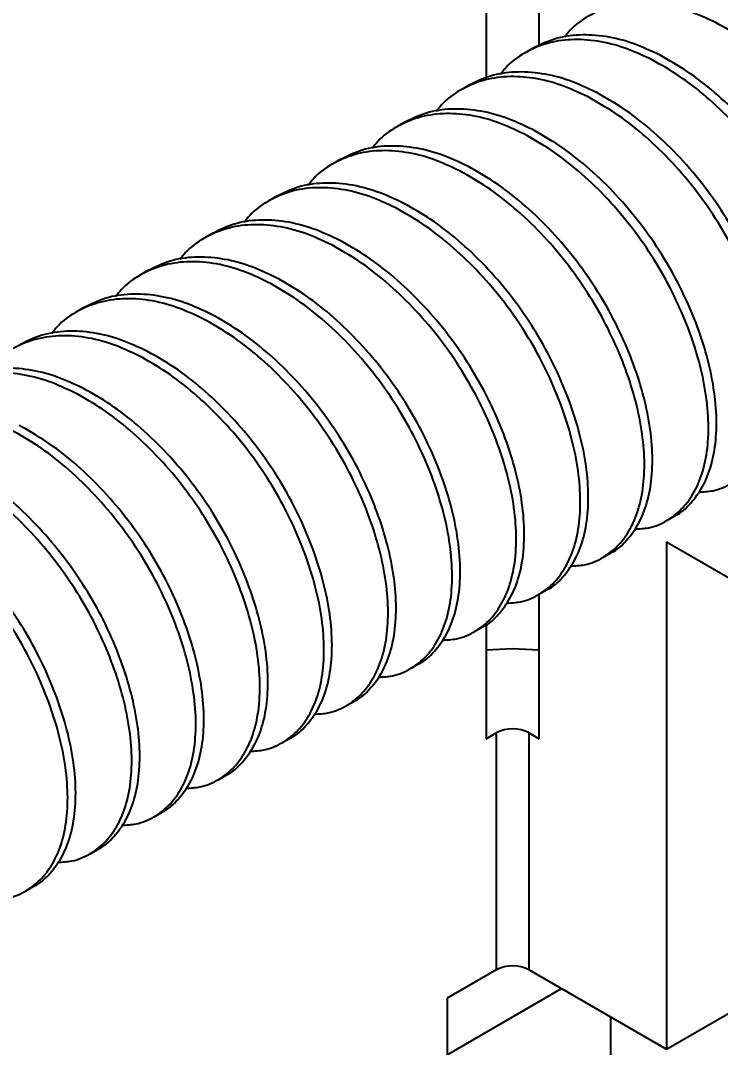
# Model space of a CAD drawing. Extents: x -4 to 14.5, y -14.9 to 0.3.
# Drawn here: x 4.9824 to 5.2238, y -12.3535 to -11.9996 of the extents above; entities that cross this region are included whole.
import ezdxf
from ezdxf import colors
from ezdxf.entities.mleader import LeaderData, LeaderLine
from ezdxf.math import Vec2, Vec3

# ---------------------------------------------------------------- set-up
doc = ezdxf.new("R2010")
doc.units = 0
doc.header["$LTSCALE"] = 0.5
doc.header["$MEASUREMENT"] = 0
for name, color, linetype in [('FAB DWG', 221, 'CONTINUOUS'), ('Hardware', 242, 'CONTINUOUS'), ('Mounting', 4, 'CONTINUOUS')]:
    doc.layers.add(name, color=color, linetype=linetype)
doc.styles.add('LSAD_Standard', font='arial.ttf')

msp = doc.modelspace()

# ---------------------------------------------------------------- linework, layer by layer
at = {"layer": 'Hardware', "transparency": 16777216}
for p, q in [((5.159158480652934, -12.00915138639671), (5.156396344788902, -12.01074593349011)), ((5.137061393740851, -12.02190776314394), (5.134299257876819, -12.02350231023735)), ((5.114964306828767, -12.03466413989116), (5.112202170964736, -12.03625868698457)), ((5.092867219916684, -12.0474205166384), (5.090105084052681, -12.0490150637318)), ((5.070770133004601, -12.06017689338563), (5.068007997140597, -12.06177144047903)), ((5.048673046092517, -12.07293327013286), (5.045910910228514, -12.07452781722625)), ((5.026575959180434, -12.08568964688008), (5.023813823316459, -12.08728419397349)), ((5.004478872268351, -12.09844602362732), (5.001716736404376, -12.10004057072072)), ((5.205244050496958, -12.17191251204139), (5.208006186360961, -12.17031796494798)), ((5.183146963584875, -12.18466888878862), (5.185909099448878, -12.18307434169522)), ((5.161049876672791, -12.19742526553586), (5.163812012536823, -12.19583071844244)), ((5.138952789760708, -12.21018164228308), (5.14171492562474, -12.20858709518967)), ((5.116855702848625, -12.22293801903031), (5.119617838712657, -12.2213434719369)), ((5.094758615936541, -12.23569439577754), (5.097520751800573, -12.23409984868414)), ((5.072661529024458, -12.24845077252476), (5.07542366488849, -12.24685622543137)), ((5.050564442112403, -12.261207149272), (5.053326577976406, -12.25961260217859)), ((5.02846735520032, -12.27396352601923), (5.031229491064323, -12.27236897892583)), ((5.006370268288237, -12.28671990276646), (5.00913240415224, -12.28512535567305)), ((4.984273181376182, -12.29947627951368), (4.987035317240156, -12.29788173242028))]:
    msp.add_line(p, q, dxfattribs=at)
for points, knots in [([(5.222284180419081, -12.00043622844032), (5.219164742121905, -11.99897882635656), (5.212833543002432, -11.99602088909019), (5.203406376626617, -11.99372641888078), (5.194258261543013, -11.99316399630058), (5.185719466171179, -11.99453212652506), (5.17820954308317, -11.99784906168357), (5.172900244625765, -12.00156729350016), (5.170559575799018, -12.00463339260503), (5.169913055269461, -12.00548028559321)], [0, 0, 0, 0, 0.151926026539999, 0.3083484377035489, 0.4674623236328961, 0.6272636803447796, 0.7856960120469328, 0.940806693283634, 1, 1, 1, 1]), ([(5.260421190677278, -12.13658333166376), (5.26207555084153, -12.13650130984489), (5.266202907135636, -12.13629667890797), (5.271816555019029, -12.1338174494652), (5.277145072858275, -12.12959203524545), (5.281325256587138, -12.12373508661805), (5.284273295375101, -12.11645601222583), (5.285884080929634, -12.10774599217783), (5.286040464872656, -12.09782015687082), (5.28470767839741, -12.08703433919712), (5.281963683871993, -12.07581124687718), (5.277963754975474, -12.06451804420175), (5.272800761951231, -12.05327898054603), (5.26640640492738, -12.04224148857132), (5.258835903876303, -12.03158894000391), (5.250313577122029, -12.02172534300203), (5.241161075057676, -12.01307127607947), (5.231735035949413, -12.00576695360763), (5.225403690710607, -12.00219577835274), (5.222284180419081, -12.00043622844032)], [0, 0, 0, 0, 0.04071308680717891, 0.1015724500115068, 0.1611558518641197, 0.2190627514948739, 0.2780689151872029, 0.3385826849418818, 0.399879656720013, 0.461176628498144, 0.5216903982528226, 0.5806965619451512, 0.6386034615759051, 0.6981868634285223, 0.7590462266328547, 0.8204314799090419, 0.8815526517720651, 0.9416399346645282, 0.9999999999999999, 0.9999999999999999, 0.9999999999999999, 0.9999999999999999]), ([(5.202949229371029, -12.01159805809415), (5.199830002944566, -12.0101410468893), (5.193499233837088, -12.00718390294917), (5.184068750046777, -12.00488331246379), (5.174933545326212, -12.00434470812669), (5.166429236939251, -12.00561107296119), (5.161560161963337, -12.00800385358498), (5.159172046275359, -12.00917743110716)], [0, 0, 0, 0, 0.1945064243113663, 0.3947694376376192, 0.5984782669622366, 0.803067244914281, 0.9999999999999999, 0.9999999999999999, 0.9999999999999999, 0.9999999999999999]), ([(5.200187093506997, -12.01319260518756), (5.197067655209821, -12.0117352031038), (5.190736456090349, -12.00877726583742), (5.181309289714534, -12.00648279562802), (5.172161174630958, -12.00592037304781), (5.163622379259095, -12.00728850327229), (5.156112456171087, -12.0106054384308), (5.15080315771371, -12.01432367024739), (5.148462488886963, -12.01738976935226), (5.147815968357378, -12.01823666234044)], [0, 0, 0, 0, 0.1519260265399989, 0.308348437703549, 0.4674623236328961, 0.6272636803447795, 0.785696012046933, 0.9408066932836339, 1, 1, 1, 1]), ([(5.252186794562704, -12.14477916674308), (5.252249193578734, -12.14475439896302), (5.254410588638564, -12.14389648547538), (5.257738044043492, -12.14061417560956), (5.262009772607172, -12.13493464414609), (5.264932939367299, -12.12760736687434), (5.266550614683865, -12.11891069943165), (5.266705113615899, -12.10898121090597), (5.265372833154572, -12.09819637390525), (5.262628705393581, -12.08697302337004), (5.258628811040808, -12.0756798876416), (5.253465808952598, -12.06444080641961), (5.247071454420734, -12.05340331927441), (5.23950095268043, -12.04275076937131), (5.23097862611354, -12.03288717273254), (5.22182612399925, -12.02423310571325), (5.212400084903834, -12.01692878326627), (5.206068739663351, -12.01335760800815), (5.202949229371029, -12.01159805809415)], [0, 0, 0, 0, 0.001967673171201086, 0.06815682909379081, 0.1324836162439218, 0.1980315381079065, 0.2652542077980988, 0.333346909732798, 0.401439611667497, 0.4686622813576893, 0.5342102032216739, 0.5985369903718035, 0.6647261462943961, 0.7323327238853385, 0.8005234947059704, 0.8684209065492922, 0.935169806623375, 0.9999999999999999, 0.9999999999999999, 0.9999999999999999, 0.9999999999999999]), ([(5.238324103765194, -12.14933970841099), (5.239978463929447, -12.14925768659211), (5.244105820223581, -12.1490530556552), (5.249719468106946, -12.14657382621242), (5.255047985946192, -12.14234841199267), (5.259228169675055, -12.13649146336527), (5.262176208463018, -12.12921238897306), (5.263786994017551, -12.12050236892506), (5.263943377960572, -12.11057653361806), (5.262610591485327, -12.09979071594434), (5.25986659695991, -12.08856762362441), (5.255866668063391, -12.07727442094898), (5.250703675039148, -12.06603535729326), (5.244309318015297, -12.05499786531855), (5.236738816964248, -12.04434531675115), (5.228216490209974, -12.03448171974927), (5.219063988145592, -12.02582765282669), (5.209637949037329, -12.01852333035487), (5.203306603798524, -12.01495215509996), (5.200187093506997, -12.01319260518756)], [0, 0, 0, 0, 0.04071308680717913, 0.1015724500115072, 0.1611558518641201, 0.2190627514948745, 0.2780689151872043, 0.338582684941884, 0.3998796567200162, 0.4611766284981483, 0.521690398252828, 0.5806965619451577, 0.6386034615759109, 0.6981868634285263, 0.7590462266328571, 0.8204314799090431, 0.8815526517720657, 0.9416399346645284, 0.9999999999999999, 0.9999999999999999, 0.9999999999999999, 0.9999999999999999]), ([(5.178090006594914, -12.02594898193479), (5.174970568297738, -12.02449157985102), (5.168639369178294, -12.02153364258464), (5.159212202802479, -12.01923917237524), (5.150064087718874, -12.01867674979503), (5.141525292347012, -12.02004488001951), (5.134015369259004, -12.02336181517803), (5.128706070801627, -12.02708004699463), (5.12636540197488, -12.03014614609948), (5.125718881445295, -12.03099303908766)], [0, 0, 0, 0, 0.1519260265399956, 0.3083484377035425, 0.4674623236328875, 0.6272636803447692, 0.7856960120469098, 0.9408066932836108, 1, 1, 1, 1]), ([(5.180852142458946, -12.02435443484138), (5.177732916032483, -12.02289742363652), (5.171402146925004, -12.01994027969639), (5.161971663134693, -12.01763968921102), (5.152836458414157, -12.01710108487393), (5.144332150027168, -12.01836744970842), (5.139463075051253, -12.0207602303322), (5.137074959363275, -12.02193380785438)], [0, 0, 0, 0, 0.1945064243113618, 0.3947694376376106, 0.598478266962225, 0.8030672449142671, 1, 1, 1, 1]), ([(5.216227016853111, -12.16209608515823), (5.217881377017363, -12.16201406333934), (5.222008733311498, -12.16180943240244), (5.227622381194891, -12.15933020295965), (5.232950899034108, -12.15510478873991), (5.237131082762971, -12.14924784011251), (5.240079121550963, -12.14196876572028), (5.241689907105467, -12.13325874567229), (5.241846291048489, -12.12333291036529), (5.240513504573272, -12.11254709269157), (5.237769510047826, -12.10132400037165), (5.233769581151307, -12.09003079769622), (5.228606588127064, -12.07879173404049), (5.222212231103242, -12.06775424206577), (5.214641730052165, -12.05710169349838), (5.20611940329789, -12.04723809649649), (5.196966901233509, -12.03858402957393), (5.187540862125275, -12.03127970710209), (5.18120951688644, -12.0277085318472), (5.178090006594914, -12.02594898193479)], [0, 0, 0, 0, 0.04071308680717392, 0.1015724500115055, 0.161155851864117, 0.2190627514948705, 0.2780689151872002, 0.3385826849418798, 0.3998796567200119, 0.461176628498144, 0.5216903982528236, 0.5806965619451533, 0.6386034615759072, 0.698186863428524, 0.7590462266328558, 0.8204314799090425, 0.8815526517720654, 0.9416399346645284, 1, 1, 1, 1]), ([(5.23008970765062, -12.1575355434903), (5.230152106666651, -12.15751077571025), (5.23231350172648, -12.15665286222261), (5.235640957131409, -12.15337055235679), (5.239912685695089, -12.14769102089332), (5.242835852455215, -12.14036374362158), (5.24445352777181, -12.13166707617887), (5.244608026703816, -12.1217375876532), (5.243275746242489, -12.11095275065249), (5.240531618481498, -12.09972940011727), (5.236531724128724, -12.08843626438883), (5.231368722040514, -12.07719718316685), (5.224974367508651, -12.06615969602164), (5.217403865768347, -12.05550714611854), (5.208881539201457, -12.04564354947976), (5.199729037087167, -12.03698948246047), (5.190302997991751, -12.0296851600135), (5.183971652751268, -12.02611398475538), (5.180852142458946, -12.02435443484138)], [0, 0, 0, 0, 0.001967673171201019, 0.06815682909378909, 0.132483616243919, 0.1980315381079034, 0.2652542077980956, 0.3333469097327945, 0.4014396116674935, 0.4686622813576857, 0.53421020322167, 0.5985369903718004, 0.6647261462943942, 0.7323327238853377, 0.8005234947059701, 0.8684209065492923, 0.9351698066233752, 1, 1, 1, 1]), ([(5.158755055546862, -12.0371108115886), (5.155635829120399, -12.03565380038376), (5.149305060012921, -12.03269665644362), (5.13987457622261, -12.03039606595826), (5.130739371502074, -12.02985746162116), (5.122235063115085, -12.03112382645566), (5.11736598813917, -12.03351660707943), (5.114977872451192, -12.03469018460162)], [0, 0, 0, 0, 0.1945064243113632, 0.394769437637613, 0.5984782669622274, 0.803067244914269, 1, 1, 1, 1]), ([(5.155992919682831, -12.03870535868201), (5.152873481385654, -12.03724795659825), (5.146542282266211, -12.03429001933188), (5.137115115890396, -12.03199554912247), (5.127967000806791, -12.03143312654227), (5.119428205434957, -12.03280125676675), (5.111918282346949, -12.03611819192525), (5.106608983889544, -12.03983642374185), (5.104268315062797, -12.04290252284672), (5.10362179453324, -12.0437494158349)], [0, 0, 0, 0, 0.1519260265399971, 0.3083484377035452, 0.4674623236328906, 0.6272636803447722, 0.7856960120469239, 0.9408066932836235, 1, 1, 1, 1]), ([(5.207992620738537, -12.17029192023753), (5.208055019754568, -12.17026715245747), (5.210216414814397, -12.16940923896985), (5.213543870219326, -12.16612692910402), (5.217815598783005, -12.16044739764055), (5.22073876554316, -12.15312012036881), (5.222356440859727, -12.14442345292611), (5.222510939791761, -12.13449396440043), (5.221178659330434, -12.12370912739972), (5.218434531569415, -12.1124857768645), (5.214434637216641, -12.10119264113607), (5.209271635128459, -12.08995355991406), (5.202877280596567, -12.07891607276886), (5.195306778856292, -12.06826352286576), (5.186784452289373, -12.058399926227), (5.177631950175112, -12.0497458592077), (5.168205911079667, -12.04244153676072), (5.161874565839184, -12.0388703615026), (5.158755055546862, -12.0371108115886)], [0, 0, 0, 0, 0.00196767317119597, 0.06815682909378584, 0.1324836162439169, 0.1980315381079014, 0.2652542077980936, 0.3333469097327927, 0.4014396116674919, 0.4686622813576843, 0.534210203221669, 0.5985369903717991, 0.6647261462943923, 0.7323327238853355, 0.8005234947059682, 0.8684209065492908, 0.9351698066233745, 1, 1, 1, 1]), ([(5.194129929941028, -12.17485246190546), (5.19578429010528, -12.17477044008658), (5.199911646399414, -12.17456580914966), (5.205525294282808, -12.17208657970687), (5.210853812122025, -12.16786116548712), (5.215033995850888, -12.16200421685974), (5.217982034638879, -12.15472514246751), (5.219592820193384, -12.14601512241953), (5.219749204136406, -12.13608928711253), (5.218416417661189, -12.1253034694388), (5.215672423135743, -12.11408037711888), (5.211672494239224, -12.10278717444345), (5.206509501214981, -12.09154811078771), (5.200115144191159, -12.08051061881301), (5.192544643140081, -12.0698580702456), (5.184022316385807, -12.05999447324372), (5.174869814321426, -12.05134040632115), (5.165443775213191, -12.04403608384932), (5.159112429974357, -12.04046490859443), (5.155992919682831, -12.03870535868201)], [0, 0, 0, 0, 0.04071308680717006, 0.1015724500114985, 0.1611558518641118, 0.2190627514948665, 0.2780689151871964, 0.3385826849418764, 0.3998796567200087, 0.4611766284981412, 0.5216903982528213, 0.5806965619451514, 0.6386034615759052, 0.6981868634285215, 0.7590462266328534, 0.8204314799090403, 0.8815526517720638, 0.9416399346645276, 1, 1, 1, 1]), ([(5.133895832770747, -12.05146173542924), (5.130776394473571, -12.05000433334548), (5.124445195354127, -12.04704639607911), (5.115018028978312, -12.04475192586969), (5.105869913894708, -12.0441895032895), (5.097331118522874, -12.04555763351398), (5.089821195434865, -12.04887456867249), (5.08451189697746, -12.05259280048908), (5.082171228150713, -12.05565889959395), (5.081524707621156, -12.05650579258213)], [0, 0, 0, 0, 0.1519260265400055, 0.3083484377035507, 0.4674623236328939, 0.6272636803447736, 0.7856960120469123, 0.9408066932836114, 1, 1, 1, 1]), ([(5.136657968634779, -12.04986718833584), (5.133538742208316, -12.04841017713099), (5.127207973100838, -12.04545303319085), (5.117777489310555, -12.04315244270548), (5.10864228458999, -12.0426138383684), (5.100137976203001, -12.04388020320287), (5.095268901227087, -12.04627298382667), (5.092880785539137, -12.04744656134885)], [0, 0, 0, 0, 0.1945064243113739, 0.3947694376376199, 0.5984782669622312, 0.8030672449142703, 1, 1, 1, 1]), ([(5.172032843028944, -12.18760883865269), (5.173687203193197, -12.18752681683381), (5.177814559487331, -12.18732218589689), (5.183428207370724, -12.1848429564541), (5.188756725209942, -12.18061754223436), (5.192936908938805, -12.17476059360698), (5.195884947726796, -12.16748151921475), (5.197495733281301, -12.15877149916675), (5.197652117224322, -12.14884566385975), (5.196319330749105, -12.13805984618602), (5.19357533622366, -12.12683675386612), (5.189575407327169, -12.11554355119067), (5.184412414302926, -12.10430448753495), (5.178018057279075, -12.09326699556024), (5.170447556227998, -12.08261444699284), (5.161925229473752, -12.07275084999095), (5.152772727409342, -12.06409678306838), (5.143346688301108, -12.05679246059655), (5.137015343062274, -12.05322128534166), (5.133895832770747, -12.05146173542924)], [0, 0, 0, 0, 0.04071308680717799, 0.1015724500115042, 0.161155851864115, 0.2190627514948679, 0.2780689151871973, 0.3385826849418768, 0.3998796567200087, 0.4611766284981407, 0.5216903982528203, 0.58069656194515, 0.6386034615759041, 0.6981868634285212, 0.7590462266328537, 0.8204314799090409, 0.8815526517720643, 0.941639934664528, 1, 1, 1, 1]), ([(5.185895533826454, -12.18304829698477), (5.185957932842484, -12.1830235292047), (5.188119327902342, -12.18216561571707), (5.191446783307242, -12.17888330585126), (5.19571851187095, -12.17320377438779), (5.198641678631077, -12.16587649711605), (5.200259353947644, -12.15717982967334), (5.200413852879677, -12.14725034114765), (5.199081572418351, -12.13646550414695), (5.196337444657331, -12.12524215361174), (5.192337550304558, -12.1139490178833), (5.187174548216376, -12.1027099366613), (5.180780193684484, -12.0916724495161), (5.173209691944209, -12.081019899613), (5.16468736537729, -12.07115630297423), (5.155534863263028, -12.06250223595494), (5.146108824167584, -12.05519791350795), (5.139777478927101, -12.05162673824984), (5.136657968634779, -12.04986718833584)], [0, 0, 0, 0, 0.001967673171201012, 0.06815682909378816, 0.1324836162439174, 0.1980315381079014, 0.2652542077980932, 0.3333469097327918, 0.4014396116674906, 0.4686622813576826, 0.5342102032216669, 0.5985369903717974, 0.6647261462943916, 0.7323327238853357, 0.8005234947059686, 0.8684209065492914, 0.9351698066233747, 1, 1, 1, 1]), ([(5.111798745858664, -12.06421811217648), (5.108679307561488, -12.0627607100927), (5.102348108442072, -12.05980277282634), (5.092920942066229, -12.05750830261692), (5.083772826982624, -12.05694588003672), (5.07523403161079, -12.0583140102612), (5.067724108522782, -12.06163094541972), (5.062414810065377, -12.06534917723631), (5.060074141238658, -12.06841527634117), (5.059427620709073, -12.06926216932936)], [0, 0, 0, 0, 0.1519260265399972, 0.3083484377035453, 0.4674623236328906, 0.6272636803447722, 0.785696012046924, 0.9408066932836233, 1, 1, 1, 1]), ([(5.114560881722696, -12.06262356508307), (5.111441655296233, -12.06116655387822), (5.105110886188754, -12.05820940993809), (5.095680402398472, -12.05590881945271), (5.086545197677907, -12.05537021511562), (5.078040889290946, -12.05663657995011), (5.073171814315003, -12.0590293605739), (5.070783698627054, -12.06020293809607)], [0, 0, 0, 0, 0.1945064243113634, 0.3947694376376129, 0.5984782669622273, 0.8030672449142686, 0.9999999999999999, 0.9999999999999999, 0.9999999999999999, 0.9999999999999999]), ([(5.149935756116861, -12.20036521539991), (5.151590116281142, -12.20028319358103), (5.155717472575247, -12.20007856264412), (5.161331120458641, -12.19759933320134), (5.166659638297887, -12.19337391898159), (5.170839822026721, -12.18751697035421), (5.173787860814713, -12.18023789596197), (5.175398646369246, -12.17152787591398), (5.175555030312239, -12.16160204060698), (5.174222243837022, -12.15081622293326), (5.171478249311576, -12.13959313061333), (5.167478320415086, -12.1282999279379), (5.162315327390843, -12.11706086428218), (5.155920970366992, -12.10602337230748), (5.148350469315915, -12.09537082374007), (5.139828142561669, -12.08550722673817), (5.130675640497259, -12.07685315981561), (5.121249601389025, -12.06954883734377), (5.11491825615019, -12.06597766208888), (5.111798745858664, -12.06421811217648)], [0, 0, 0, 0, 0.04071308680716949, 0.1015724500115017, 0.1611558518641141, 0.2190627514948682, 0.2780689151871978, 0.3385826849418773, 0.3998796567200089, 0.4611766284981403, 0.5216903982528192, 0.5806965619451478, 0.6386034615759019, 0.6981868634285194, 0.7590462266328523, 0.8204314799090399, 0.8815526517720637, 0.9416399346645277, 1, 1, 1, 1]), ([(5.16379844691437, -12.195804673732), (5.163860845930401, -12.19577990595194), (5.166022240990259, -12.1949219924643), (5.169349696395187, -12.19163968259849), (5.173621424958867, -12.18596015113501), (5.176544591718994, -12.17863287386328), (5.17816226703556, -12.16993620642057), (5.178316765967594, -12.16000671789489), (5.176984485506267, -12.14922188089417), (5.174240357745248, -12.13799853035897), (5.170240463392503, -12.12670539463053), (5.165077461304293, -12.11546631340853), (5.158683106772401, -12.10442882626333), (5.151112605032125, -12.09377627636023), (5.142590278465235, -12.08391267972146), (5.133437776350945, -12.07525861270216), (5.124011737255501, -12.06795429025519), (5.117680392015018, -12.06438311499707), (5.114560881722696, -12.06262356508307)], [0, 0, 0, 0, 0.001967673171201051, 0.06815682909378985, 0.1324836162439202, 0.1980315381079043, 0.2652542077980959, 0.333346909732794, 0.401439611667492, 0.4686622813576829, 0.5342102032216659, 0.5985369903717962, 0.6647261462943905, 0.7323327238853348, 0.800523494705968, 0.8684209065492908, 0.9351698066233745, 1, 1, 1, 1]), ([(5.092463794810612, -12.07537994183031), (5.089344568384149, -12.07392293062546), (5.083013799276671, -12.07096578668532), (5.073583315486388, -12.06866519619994), (5.064448110765852, -12.06812659186285), (5.055943802378863, -12.06939295669733), (5.05107472740292, -12.07178573732114), (5.04868661171497, -12.0729593148433)], [0, 0, 0, 0, 0.1945064243113618, 0.3947694376376107, 0.598478266962225, 0.8030672449142674, 1, 1, 1, 1]), ([(5.089701658946609, -12.0769744889237), (5.086582220649404, -12.07551708683994), (5.080251021529989, -12.07255914957356), (5.070823855154174, -12.07026467936416), (5.061675740070541, -12.06970225678396), (5.053136944698736, -12.07107038700843), (5.045627021610699, -12.07438732216696), (5.040317723153294, -12.07810555398353), (5.037977054326575, -12.0811716530884), (5.03733053379699, -12.0820185460766)], [0, 0, 0, 0, 0.1519260265399956, 0.3083484377035425, 0.4674623236328874, 0.6272636803447691, 0.7856960120469216, 0.9408066932836228, 1, 1, 1, 1]), ([(5.141701360002287, -12.20856105047923), (5.141763759018318, -12.20853628269916), (5.143925154078175, -12.20767836921154), (5.147252609483104, -12.20439605934571), (5.151524338046784, -12.19871652788224), (5.15444750480691, -12.1913892506105), (5.156065180123505, -12.18269258316781), (5.156219679055511, -12.17276309464212), (5.154887398594184, -12.16197825764141), (5.152143270833164, -12.15075490710619), (5.148143376480419, -12.13946177137775), (5.142980374392209, -12.12822269015575), (5.136586019860317, -12.11718520301056), (5.129015518120042, -12.10653265310745), (5.120493191553152, -12.09666905646868), (5.111340689438862, -12.08801498944939), (5.101914650343417, -12.08071066700242), (5.095583305102934, -12.0771394917443), (5.092463794810612, -12.07537994183031)], [0, 0, 0, 0, 0.001967673171201019, 0.0681568290937891, 0.1324836162439188, 0.1980315381079024, 0.2652542077980938, 0.333346909732792, 0.4014396116674901, 0.4686622813576816, 0.5342102032216653, 0.598536990371796, 0.6647261462943903, 0.7323327238853345, 0.8005234947059677, 0.8684209065492906, 0.9351698066233743, 0.9999999999999999, 0.9999999999999999, 0.9999999999999999, 0.9999999999999999]), ([(5.127838669204777, -12.21312159214715), (5.129493029369058, -12.21303957032826), (5.133620385663164, -12.21283493939134), (5.139234033546586, -12.21035570994857), (5.144562551385803, -12.20613029572883), (5.148742735114666, -12.20027334710143), (5.151690773902658, -12.1929942727092), (5.153301559457162, -12.18428425266121), (5.153457943400156, -12.1743584173542), (5.152125156924967, -12.16357259968049), (5.149381162399493, -12.15234950736057), (5.145381233503002, -12.14105630468514), (5.14021824047876, -12.1298172410294), (5.133823883454909, -12.11877974905471), (5.126253382403831, -12.1081272004873), (5.117731055649585, -12.09826360348541), (5.108578553585176, -12.08960953656285), (5.099152514476941, -12.08230521409101), (5.092821169238107, -12.07873403883612), (5.089701658946609, -12.0769744889237)], [0, 0, 0, 0, 0.04071308680717858, 0.1015724500115055, 0.161155851864117, 0.2190627514948702, 0.2780689151871992, 0.3385826849418782, 0.3998796567200096, 0.461176628498141, 0.52169039825282, 0.5806965619451492, 0.6386034615759032, 0.6981868634285204, 0.7590462266328531, 0.8204314799090404, 0.881552651772064, 0.9416399346645278, 1, 1, 1, 1]), ([(5.067604572034526, -12.08973086567093), (5.064485133737321, -12.08827346358717), (5.058153934617906, -12.0853155263208), (5.048726768242091, -12.08302105611139), (5.039578653158458, -12.08245863353119), (5.031039857786652, -12.08382676375567), (5.023529934698615, -12.08714369891418), (5.01822063624121, -12.09086193073077), (5.015879967414492, -12.09392802983564), (5.015233446884906, -12.09477492282382)], [0, 0, 0, 0, 0.1519260265399972, 0.3083484377035455, 0.467462323632891, 0.6272636803447724, 0.7856960120469242, 0.9408066932836237, 1, 1, 1, 1]), ([(5.070366707898529, -12.08813631857753), (5.067247481472066, -12.08667930737268), (5.060916712364616, -12.08372216343254), (5.051486228574305, -12.08142157294716), (5.042351023853769, -12.08088296861008), (5.03384671546678, -12.08214933344456), (5.028977640490837, -12.08454211406836), (5.026589524802887, -12.08571569159054)], [0, 0, 0, 0, 0.1945064243113663, 0.3947694376376191, 0.5984782669622366, 0.803067244914281, 0.9999999999999999, 0.9999999999999999, 0.9999999999999999, 0.9999999999999999]), ([(5.105741582292694, -12.22587796889437), (5.107395942456975, -12.2257959470755), (5.111523298751081, -12.22559131613858), (5.117136946634503, -12.22311208669581), (5.12246546447372, -12.21888667247606), (5.126645648202583, -12.21302972384866), (5.129593686990574, -12.20575064945643), (5.131204472545079, -12.19704062940843), (5.131360856488072, -12.18711479410143), (5.130028070012884, -12.17632897642773), (5.12728407548741, -12.1651058841078), (5.123284146590947, -12.15381268143236), (5.118121153566676, -12.14257361777663), (5.111726796542825, -12.13153612580193), (5.104156295491748, -12.12088357723454), (5.095633968737502, -12.11101998023264), (5.086481466673092, -12.10236591331008), (5.077055427564858, -12.09506159083824), (5.070724082326024, -12.09149041558335), (5.067604572034526, -12.08973086567093)], [0, 0, 0, 0, 0.04071308680717454, 0.1015724500115072, 0.16115585186412, 0.2190627514948742, 0.2780689151872031, 0.3385826849418818, 0.3998796567200127, 0.4611766284981432, 0.5216903982528212, 0.580696561945149, 0.6386034615759026, 0.69818686342852, 0.7590462266328527, 0.8204314799090402, 0.8815526517720639, 0.9416399346645277, 0.9999999999999999, 0.9999999999999999, 0.9999999999999999, 0.9999999999999999]), ([(5.119604273090204, -12.22131742722645), (5.119666672106234, -12.22129265944639), (5.121828067166092, -12.22043474595876), (5.125155522571021, -12.21715243609295), (5.1294272511347, -12.21147290462946), (5.132350417894827, -12.20414562735773), (5.133968093211422, -12.19544895991503), (5.134122592143456, -12.18551947138934), (5.132790311682129, -12.17473463438864), (5.130046183921081, -12.16351128385342), (5.126046289568336, -12.15221814812499), (5.120883287480126, -12.14097906690299), (5.114488932948234, -12.1299415797578), (5.106918431207987, -12.11928902985468), (5.098396104641068, -12.10942543321592), (5.089243602526778, -12.10077136619662), (5.079817563431334, -12.09346704374965), (5.073486218190851, -12.08989586849154), (5.070366707898529, -12.08813631857753)], [0, 0, 0, 0, 0.001967673171201053, 0.06815682909379074, 0.1324836162439216, 0.1980315381079052, 0.2652542077980964, 0.3333469097327941, 0.4014396116674915, 0.468662281357682, 0.5342102032216645, 0.5985369903717946, 0.6647261462943893, 0.7323327238853338, 0.8005234947059672, 0.8684209065492903, 0.9351698066233741, 0.9999999999999999, 0.9999999999999999, 0.9999999999999999, 0.9999999999999999]), ([(5.048269620986446, -12.10089269532476), (5.045150394559982, -12.09943568411991), (5.038819625452533, -12.09647854017977), (5.02938914166225, -12.0941779496944), (5.020253936941685, -12.0936393453573), (5.011749628554696, -12.0949057101918), (5.006880553578753, -12.09729849081559), (5.004492437890804, -12.09847206833777)], [0, 0, 0, 0, 0.1945064243113604, 0.3947694376376071, 0.5984782669622185, 0.8030672449142566, 1, 1, 1, 1]), ([(5.045507485122442, -12.10248724241816), (5.042388046825238, -12.10102984033441), (5.036056847705822, -12.09807190306803), (5.026629681330007, -12.09577743285863), (5.017481566246374, -12.09521501027842), (5.008942770874569, -12.0965831405029), (5.001432847786532, -12.09990007566141), (4.996123549329127, -12.103618307478), (4.993782880502408, -12.10668440658287), (4.993136359972823, -12.10753129957105)], [0, 0, 0, 0, 0.1519260265399971, 0.3083484377035453, 0.4674623236328907, 0.6272636803447721, 0.7856960120469239, 0.9408066932836231, 1, 1, 1, 1]), ([(5.09750718617812, -12.23407380397369), (5.097569585194151, -12.23404903619362), (5.099730980254037, -12.23319112270599), (5.103058435658937, -12.22990881284016), (5.107330164222617, -12.22422928137669), (5.110253330982744, -12.21690200410497), (5.111871006299339, -12.20820533666226), (5.112025505231372, -12.19827584813657), (5.110693224770046, -12.18749101113588), (5.107949097008998, -12.17626766060064), (5.103949202656253, -12.16497452487221), (5.098786200568043, -12.15373544365022), (5.092391846036151, -12.14269795650502), (5.084821344295904, -12.13204540660192), (5.076299017728985, -12.12218180996315), (5.067146515614695, -12.11352774294386), (5.05772047651925, -12.10622342049687), (5.051389131278768, -12.10265224523876), (5.048269620986446, -12.10089269532476)], [0, 0, 0, 0, 0.001967673171206104, 0.06815682909379396, 0.1324836162439239, 0.1980315381079083, 0.2652542077981005, 0.3333469097327995, 0.4014396116674985, 0.4686622813576907, 0.5342102032216751, 0.5985369903718062, 0.6647261462943955, 0.7323327238853392, 0.8005234947059717, 0.8684209065492936, 0.9351698066233759, 1, 1, 1, 1]), ([(5.083644495380611, -12.2386343456416), (5.085298855544892, -12.23855232382272), (5.089426211838997, -12.23834769288581), (5.095039859722419, -12.23586846344303), (5.100368377561637, -12.23164304922328), (5.1045485612905, -12.22578610059588), (5.107496600078491, -12.21850702620367), (5.109107385632996, -12.20979700615567), (5.109263769575989, -12.19987117084867), (5.1079309831008, -12.18908535317496), (5.105186988575326, -12.17786226085502), (5.101187059678864, -12.16656905817959), (5.096024066654593, -12.15532999452387), (5.089629709630742, -12.14429250254916), (5.082059208579665, -12.13363995398176), (5.073536881825419, -12.12377635697987), (5.064384379761009, -12.1151222900573), (5.054958340652774, -12.10781796758548), (5.04862699541394, -12.10424679233057), (5.045507485122442, -12.10248724241816)], [0, 0, 0, 0, 0.04071308680717779, 0.1015724500115087, 0.1611558518641201, 0.2190627514948736, 0.2780689151872034, 0.3385826849418833, 0.3998796567200155, 0.4611766284981477, 0.5216903982528275, 0.5806965619451573, 0.6386034615759117, 0.6981868634285245, 0.7590462266328569, 0.8204314799090437, 0.8815526517720665, 0.9416399346645291, 1, 1, 1, 1]), ([(5.026172534074362, -12.11364907207199), (5.023053307647928, -12.11219206086714), (5.016722538540449, -12.10923491692699), (5.007292054750167, -12.10693432644163), (4.998156850029602, -12.10639572210454), (4.989652541642613, -12.10766208693903), (4.98478346666667, -12.11005486756282), (4.98239535097872, -12.111228445085)], [0, 0, 0, 0, 0.1945064243113919, 0.3947694376376401, 0.598478266962252, 0.8030672449142893, 1, 1, 1, 1]), ([(5.023410398210359, -12.1152436191654), (5.020290959913183, -12.11378621708162), (5.013959760793739, -12.11082827981525), (5.004532594417924, -12.10853380960585), (4.995384479334291, -12.10797138702564), (4.986845683962486, -12.10933951725012), (4.979335760874449, -12.11265645240864), (4.974026462417044, -12.11637468422524), (4.971685793590325, -12.11944078333009), (4.97103927306074, -12.12028767631827)], [0, 0, 0, 0, 0.1519260265400221, 0.3083484377035717, 0.4674623236329178, 0.6272636803447988, 0.7856960120469254, 0.9408066932836233, 1, 1, 1, 1]), ([(5.075410099266037, -12.24683018072092), (5.075472498282096, -12.24680541294086), (5.077633893341954, -12.24594749945322), (5.080961348746882, -12.2426651895874), (5.085233077310534, -12.23698565812393), (5.08815624407066, -12.22965838085219), (5.089773919387255, -12.22096171340949), (5.089928418319289, -12.21103222488381), (5.088596137857962, -12.2002473878831), (5.085852010096943, -12.18902403734788), (5.081852115744198, -12.17773090161944), (5.076689113655959, -12.16649182039745), (5.070294759124067, -12.15545433325225), (5.06272425738382, -12.14480178334915), (5.05420193081693, -12.13493818671037), (5.045049428702612, -12.12628411969109), (5.035623389607196, -12.11897979724411), (5.029292044366684, -12.11540862198599), (5.026172534074362, -12.11364907207199)], [0, 0, 0, 0, 0.001967673171206103, 0.06815682909379409, 0.132483616243924, 0.1980315381079084, 0.2652542077981001, 0.3333469097327984, 0.4014396116674964, 0.4686622813576873, 0.5342102032216702, 0.5985369903718006, 0.6647261462943901, 0.7323327238853344, 0.8005234947059677, 0.8684209065492907, 0.9351698066233745, 1, 1, 1, 1]), ([(5.061547408468527, -12.25139072238883), (5.063201768632837, -12.25130870056995), (5.067329124926914, -12.25110406963304), (5.072942772810336, -12.24862484019026), (5.078271290649582, -12.24439942597051), (5.082451474378416, -12.23854247734312), (5.085399513166408, -12.23126340295089), (5.087010298720941, -12.2225533829029), (5.087166682663906, -12.2126275475959), (5.085833896188717, -12.20184172992218), (5.083089901663243, -12.19061863760226), (5.079089972766781, -12.17932543492682), (5.07392697974251, -12.1680863712711), (5.067532622718659, -12.1570488792964), (5.059962121667581, -12.14639633072899), (5.051439794913335, -12.13653273372711), (5.042287292848954, -12.12787866680453), (5.032861253740691, -12.12057434433271), (5.026529908501857, -12.1170031690778), (5.023410398210359, -12.1152436191654)], [0, 0, 0, 0, 0.04071308680716893, 0.1015724500115094, 0.1611558518641209, 0.2190627514948744, 0.2780689151872041, 0.3385826849418834, 0.399879656720015, 0.4611766284981462, 0.5216903982528248, 0.5806965619451533, 0.6386034615759072, 0.69818686342852, 0.7590462266328527, 0.8204314799090402, 0.8815526517720639, 0.9416399346645277, 0.9999999999999999, 0.9999999999999999, 0.9999999999999999, 0.9999999999999999]), ([(5.001313311298304, -12.12799999591263), (4.9981938730011, -12.12654259382886), (4.991862673881656, -12.12358465656249), (4.982435507505841, -12.12129018635308), (4.973287392422208, -12.12072776377288), (4.964748597050402, -12.12209589399735), (4.957238673962365, -12.12541282915586), (4.95192937550496, -12.12913106097245), (4.949588706678242, -12.13219716007733), (4.948942186148656, -12.1330440530655)], [0, 0, 0, 0, 0.1519260265399972, 0.3083484377035453, 0.4674623236328907, 0.6272636803447721, 0.7856960120469236, 0.9408066932836231, 1, 1, 1, 1]), ([(5.004075447162279, -12.12640544881921), (5.000956220735844, -12.12494843761436), (4.994625451628366, -12.12199129367423), (4.985194967838083, -12.11969070318887), (4.976059763117519, -12.11915209885177), (4.96755545473053, -12.12041846368626), (4.962686379754615, -12.12281124431004), (4.960298264066637, -12.12398482183222)], [0, 0, 0, 0, 0.1945064243113604, 0.394769437637607, 0.5984782669622184, 0.8030672449142566, 1, 1, 1, 1]), ([(5.039450321556473, -12.26414709913607), (5.041104681720753, -12.26406507731718), (5.045232038014831, -12.26386044638026), (5.050845685898253, -12.26138121693749), (5.056174203737498, -12.25715580271775), (5.060354387466361, -12.25129885409035), (5.063302426254324, -12.24401977969812), (5.064913211808857, -12.23530975965014), (5.065069595751822, -12.22538392434313), (5.063736809276634, -12.21459810666941), (5.060992814751188, -12.20337501434949), (5.056992885854697, -12.19208181167406), (5.051829892830426, -12.18084274801834), (5.045435535806575, -12.16980525604362), (5.037865034755498, -12.15915270747621), (5.029342708001252, -12.14928911047433), (5.020190205936871, -12.14063504355177), (5.010764166828608, -12.13333072107993), (5.004432821589802, -12.12975954582504), (5.001313311298304, -12.12799999591263)], [0, 0, 0, 0, 0.04071308680716858, 0.1015724500115087, 0.16115585186412, 0.2190627514948736, 0.2780689151872034, 0.3385826849418833, 0.3998796567200155, 0.4611766284981478, 0.5216903982528276, 0.5806965619451573, 0.6386034615759119, 0.6981868634285245, 0.7590462266328569, 0.8204314799090437, 0.8815526517720665, 0.9416399346645291, 1, 1, 1, 1]), ([(5.053313012353982, -12.25958655746814), (5.053375411370013, -12.25956178968808), (5.05553680642987, -12.25870387620046), (5.058864261834799, -12.25542156633463), (5.06313599039845, -12.24974203487116), (5.066059157158577, -12.24241475759942), (5.067676832475172, -12.23371809015671), (5.067831331407206, -12.22378860163104), (5.066499050945879, -12.21300376463033), (5.06375492318486, -12.20178041409511), (5.059755028832114, -12.19048727836667), (5.054592026743876, -12.17924819714467), (5.048197672211984, -12.16821070999947), (5.040627170471737, -12.15755816009639), (5.032104843904847, -12.14769456345761), (5.022952341790528, -12.13904049643831), (5.013526302695112, -12.13173617399133), (5.00719495745463, -12.12816499873321), (5.004075447162279, -12.12640544881921)], [0, 0, 0, 0, 0.001967673171206104, 0.06815682909379389, 0.1324836162439238, 0.1980315381079083, 0.2652542077981005, 0.3333469097327995, 0.4014396116674985, 0.4686622813576906, 0.5342102032216751, 0.5985369903718062, 0.6647261462943954, 0.7323327238853392, 0.8005234947059717, 0.8684209065492936, 0.935169806623376, 1, 1, 1, 1]), ([(5.031215925441899, -12.27234293421537), (5.031278324457929, -12.27231816643531), (5.033439719517787, -12.27146025294768), (5.036767174922716, -12.26817794308187), (5.041038903486367, -12.2624984116184), (5.043962070246494, -12.25517113434665), (5.045579745563089, -12.24647446690395), (5.045734244495122, -12.23654497837826), (5.044401964033796, -12.22576014137755), (5.041657836272776, -12.21453679084235), (5.037657941920031, -12.20324365511391), (5.032494939831793, -12.19200457389191), (5.026100585299929, -12.1809670867467), (5.018530083559654, -12.17031453684361), (5.010007756992763, -12.16045094020484), (5.000855254878445, -12.15179687318555), (4.991429215783029, -12.14449255073856), (4.985097870542546, -12.14092137548045), (4.981978360250224, -12.13916182556645)], [0, 0, 0, 0, 0.001967673171206215, 0.06815682909379739, 0.1324836162439288, 0.1980315381079115, 0.2652542077981021, 0.3333469097328, 0.4014396116674984, 0.4686622813576906, 0.5342102032216756, 0.5985369903718062, 0.6647261462943947, 0.7323327238853381, 0.8005234947059705, 0.8684209065492925, 0.9351698066233752, 1, 1, 1, 1]), ([(5.017353234644389, -12.2769034758833), (5.01900759480867, -12.27682145406442), (5.023134951102776, -12.2766168231275), (5.028748598986169, -12.27413759368471), (5.034077116825415, -12.26991217946497), (5.038257300554278, -12.26405523083758), (5.041205339342241, -12.25677615644535), (5.042816124896774, -12.24806613639736), (5.042972508839767, -12.23814030109035), (5.04163972236455, -12.22735448341663), (5.038895727839105, -12.21613139109672), (5.034895798942614, -12.20483818842128), (5.029732805918343, -12.19359912476556), (5.023338448894492, -12.18256163279085), (5.015767947843443, -12.17190908422344), (5.007245621089169, -12.16204548722156), (4.998093119024787, -12.15339142029899), (4.988667079916524, -12.14608709782716), (4.982335734677719, -12.14251592257227), (4.979216224386221, -12.14075637265985)], [0, 0, 0, 0, 0.04071308680717026, 0.1015724500115131, 0.1611558518641272, 0.2190627514948819, 0.2780689151872097, 0.3385826849418878, 0.3998796567200188, 0.4611766284981502, 0.5216903982528297, 0.5806965619451597, 0.6386034615759135, 0.6981868634285253, 0.7590462266328569, 0.8204314799090433, 0.8815526517720659, 0.9416399346645287, 0.9999999999999999, 0.9999999999999999, 0.9999999999999999, 0.9999999999999999]), ([(4.995256147732306, -12.28965985263052), (4.996910507896587, -12.28957783081165), (5.001037864190693, -12.28937319987473), (5.006651512074086, -12.28689397043195), (5.011980029913332, -12.2826685562122), (5.016160213642195, -12.2768116075848), (5.019108252430158, -12.26953253319257), (5.020719037984691, -12.26082251314459), (5.020875421927684, -12.25089667783759), (5.019542635452467, -12.24011086016387), (5.016798640927021, -12.22888776784394), (5.012798712030531, -12.21759456516851), (5.007635719006259, -12.20635550151279), (5.001241361982437, -12.19531800953808), (4.99367086093136, -12.18466546097068), (4.985148534177085, -12.17480186396878), (4.975996032112704, -12.16614779704622), (4.966569993004441, -12.15884347457438), (4.960238647765635, -12.15527229931949), (4.957119137474137, -12.15351274940708)], [0, 0, 0, 0, 0.04071308680717016, 0.101572450011513, 0.1611558518641271, 0.2190627514948818, 0.2780689151872094, 0.3385826849418868, 0.3998796567200166, 0.4611766284981462, 0.5216903982528235, 0.5806965619451508, 0.6386034615759056, 0.6981868634285201, 0.7590462266328538, 0.8204314799090417, 0.8815526517720654, 0.9416399346645287, 1, 1, 1, 1]), ([(5.009118838529815, -12.28509931096261), (5.009181237545874, -12.28507454318255), (5.011342632605704, -12.28421662969491), (5.014670088010632, -12.2809343198291), (5.018941816574284, -12.27525478836561), (5.02186498333441, -12.26792751109389), (5.023482658651005, -12.25923084365118), (5.023637157583039, -12.2493013551255), (5.022304877121712, -12.23851651812478), (5.019560749360693, -12.22729316758958), (5.015560855007948, -12.21600003186114), (5.010397852919709, -12.20476095063914), (5.004003498387846, -12.19372346349394), (4.99643299664757, -12.18307091359084), (4.98791067008068, -12.17320731695207), (4.978758167966362, -12.16455324993277), (4.969332128870974, -12.1572489274858), (4.963000783630463, -12.15367775222768), (4.959881273338141, -12.15191820231368)], [0, 0, 0, 0, 0.001967673171216424, 0.06815682909380683, 0.1324836162439377, 0.1980315381079193, 0.2652542077981085, 0.3333469097328043, 0.4014396116675001, 0.4686622813576891, 0.5342102032216705, 0.5985369903718014, 0.6647261462943922, 0.7323327238853372, 0.8005234947059706, 0.868420906549293, 0.9351698066233758, 1, 1, 1, 1]), ([(4.987021751617732, -12.29785568770984), (4.987084150633791, -12.29783091992977), (4.98924554569362, -12.29697300644214), (4.992573001098549, -12.29369069657632), (4.9968447296622, -12.28801116511285), (4.999767896422327, -12.28068388784111), (5.001385571738922, -12.27198722039842), (5.001540070670956, -12.26205773187273), (5.000207790209629, -12.25127289487202), (4.997463662448638, -12.2400495443368), (4.993463768095864, -12.22875640860836), (4.988300766007626, -12.21751732738636), (4.981906411475762, -12.20647984024117), (4.974335909735487, -12.19582729033806), (4.965813583168597, -12.18596369369931), (4.956661081054278, -12.17730962668), (4.947235041958891, -12.17000530423303), (4.940903696718408, -12.16643412897491), (4.937784186426057, -12.16467457906091)], [0, 0, 0, 0, 0.001967673171206141, 0.06815682909379406, 0.1324836162439247, 0.198031538107911, 0.2652542077981047, 0.3333469097328043, 0.4014396116675032, 0.4686622813576946, 0.5342102032216777, 0.5985369903718066, 0.6647261462943939, 0.7323327238853363, 0.8005234947059682, 0.8684209065492906, 0.9351698066233741, 1, 1, 1, 1]), ([(4.973159060820223, -12.30241622937776), (4.974813420984503, -12.30233420755887), (4.978940777278609, -12.30212957662195), (4.984554425162003, -12.29965034717918), (4.989882943001248, -12.29542493295943), (4.994063126730111, -12.28956798433204), (4.997011165518074, -12.28228890993981), (4.998621951072607, -12.27357888989182), (4.998778335015601, -12.26365305458481), (4.997445548540384, -12.2528672369111), (4.994701554014938, -12.24164414459118), (4.990701625118447, -12.23035094191573), (4.985538632094176, -12.21911187826001), (4.979144275070354, -12.20807438628532), (4.971573774019276, -12.19742183771791), (4.963051447265002, -12.18755824071602), (4.953898945200649, -12.17890417379346), (4.944472906092386, -12.17159985132162), (4.938141560853552, -12.16802867606673), (4.935022050562054, -12.1662691261543)], [0, 0, 0, 0, 0.04071308680718718, 0.101572450011518, 0.1611558518641289, 0.2190627514948824, 0.2780689151872133, 0.3385826849418939, 0.399879656720026, 0.4611766284981576, 0.5216903982528361, 0.5806965619451641, 0.6386034615759162, 0.6981868634285265, 0.759046226632857, 0.8204314799090426, 0.8815526517720651, 0.9416399346645282, 1, 1, 1, 1])]:
    msp.add_open_spline(points, degree=3, knots=knots, dxfattribs=at)
at = {"layer": 'Mounting', "transparency": 16777216}
for p, q in [((5.142923919815871, -10.85896194292501), (5.142923919815871, -12.01930015290573)), ((5.161232043754239, -12.00817607908969), (5.161232043754239, -10.85896194292501)), ((5.558664380967315, -12.38342847523435), (5.205110990374038, -12.17932644727868)), ((5.205110990374038, -12.17932644727868), (5.205110990374038, -12.35406618102223)), ((5.161232043754239, -12.24708132313079), (5.161232043754239, -12.19731882568983)), ((5.142923919815871, -12.20798059807913), (5.142923919815871, -12.24708132313079)), ((5.142923919815871, -12.24708132313079), (5.146421127535547, -12.24506242808759)), ((5.146421127535547, -12.24506242808759), (5.146421127535547, -12.32671650927617)), ((5.157734836034564, -12.32671650927617), (5.157734836034564, -12.24506242808759)), ((5.157734836034564, -12.24506242808759), (5.161232043754239, -12.24708132313079)), ((5.146421127535547, -12.32671650927617), (5.129521275465208, -12.33647258621245)), ((5.157734836034564, -12.32671650927617), (5.205110990374038, -12.35406618102223)), ((5.129521275465208, -12.35598791161652), (5.168980580779902, -12.33320853953092)), ((5.129521275465208, -12.33647258621245), (5.129521275465208, -12.35598791161652)), ((5.205110990374038, -12.35406618102223), (5.238910694514772, -12.33455402714966)), ((5.18587768592576, -12.34296303070144), (5.18587768592576, -13.26908996260528))]:
    msp.add_line(p, q, dxfattribs=at)
at = {"layer": 'Mounting', "transparency": 16777216, "flags": 128}
msp.add_lwpolyline([(5.161232043754239, -12.21655182934759), (5.152077981785055, -12.21611540620052), (5.142923919815871, -12.21655182934759)], dxfattribs=at)
at = {"layer": 'Mounting', "transparency": 16777216}
for centre, radius, start, end in [((5.152077981785055, -12.25598011676725), 0.01229617526330216, 62.60967223662445, 117.3903277633905), ((5.152077981785055, -12.33763419795582), 0.01229617526330847, 62.60967223663902, 117.3903277633756)]:
    msp.add_arc(centre, radius, start, end, dxfattribs=at)

# ---------------------------------------------------------------- leaders
at = {"layer": 'FAB DWG', "ltscale": 0.5, "transparency": 16777216}
ml = msp.add_multileader_mtext('Standard', dxfattribs=at)
ml.set_content('\\A1;HW90272', color=256, style='LSAD_Standard')
ml.set_leader_properties()
ml.build(insert=Vec2(0, 0))
ml.multileader.update_dxf_attribs({"text_left_attachment_type": 2, "dogleg_length": 0.36, "arrow_head_size": 0.1875})
ctx = ml.context
ctx.base_point, ctx.char_height, ctx.arrow_head_size, ctx.landing_gap_size, ctx.plane_origin = Vec3(6.11669600549105, -13.77310141223361), 0.1875, 0.1875, 0.09, Vec3(8.632702272160998, 3.502192544646277)
ctx.left_attachment = 2
notes = []
notes.append((ctx, [(0, (1, 1, 0), (5.839480721450798, -13.77310141223361), (1, 0), 0.2772152840402531, [(1, [(4.880058841216567, -12.29422735122351)], 0, [])])]))
ctx.mtext.insert, ctx.mtext.width, ctx.mtext.defined_height, ctx.mtext.flow_direction = Vec3(6.206696005491068, -13.6773689770358), 8.287106940499132, 3.268936962236838, 5
for ctx, leaders in notes:
    for number, flags, end, landing, length, lines in leaders:
        leader = LeaderData()
        leader.index, (leader.has_last_leader_line, leader.has_dogleg_vector, leader.attachment_direction) = number, flags
        leader.last_leader_point, leader.dogleg_vector, leader.dogleg_length = Vec3(end), Vec3(landing), length
        for number, points, colour, breaks in lines:
            line = LeaderLine()
            line.index, line.vertices, line.color, line.breaks = number, Vec3.list(points), colors.encode_raw_color(colour), breaks
            leader.lines.append(line)
        ctx.leaders.append(leader)

doc.saveas('drawing.dxf')
